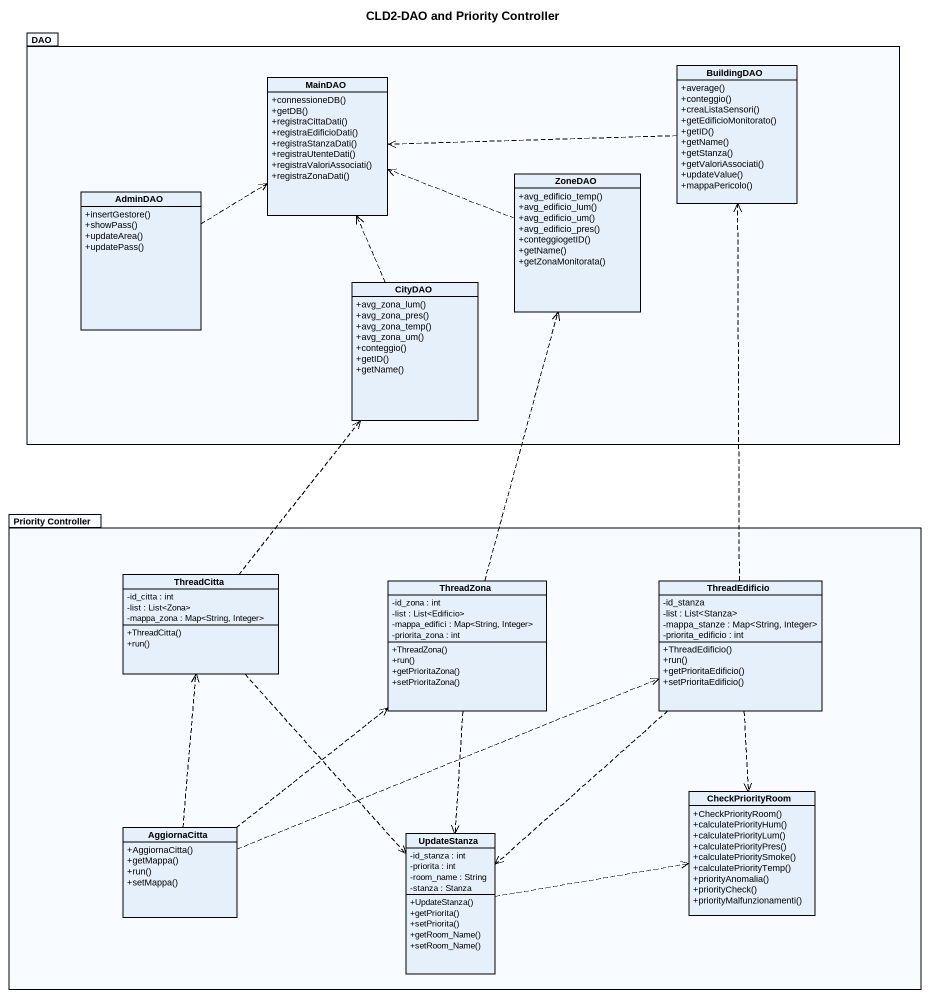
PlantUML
@startuml
title CLD2-DAO and Priority Controller
hide circle
hide empty members
skinparam classAttributeIconSize 0
package DAO {
  class MainDAO {
    +connessioneDB()
    +getDB()
    +registraCittaDati()
    +registraEdificioDati()
    +registraStanzaDati()
    +registraUtenteDati()
    +registraValoriAssociati()
    +registraZonaDati()
  }
  class BuildingDAO {
    +average()
    +conteggio()
    +creaListaSensori()
    +getEdificioMonitorato()
    +getID()
    +getName()
    +getStanza()
    +getValoriAssociati()
    +updateValue()
    +mappaPericolo()
  }
  class AdminDAO {
    +insertGestore()
    +showPass()
    +updateArea()
    +updatePass()
  }
  class ZoneDAO {
    +avg_edificio_temp()
    +avg_edificio_lum()
    +avg_edificio_um()
    +avg_edificio_pres()
    +conteggiogetID()
    +getName()
    +getZonaMonitorata()
  }
  class CityDAO {
    +avg_zona_lum()
    +avg_zona_pres()
    +avg_zona_temp()
    +avg_zona_um()
    +conteggio()
    +getID()
    +getName()
  }
}
package "Priority Controller" as Priority_Controller {
  class ThreadCitta {
    -id_citta : int
    -list : List<Zona>
    -mappa_zona : Map<String, Integer>
    +ThreadCitta()
    +run()
  }
  class ThreadZona {
    -id_zona : int
    -list : List<Edificio>
    -mappa_edifici : Map<String, Integer>
    -priorita_zona : int
    +ThreadZona()
    +run()
    +getPrioritaZona()
    +setPrioritaZona()
  }
  class ThreadEdificio {
    -id_stanza
    -list : List<Stanza>
    -mappa_stanze : Map<String, Integer>
    -priorita_edificio : int
    +ThreadEdificio()
    +run()
    +getPrioritaEdificio()
    +setPrioritaEdificio()
  }
  class AggiornaCitta {
    +AggiornaCitta()
    +getMappa()
    +run()
    +setMappa()
  }
  class CheckPriorityRoom {
    +CheckPriorityRoom()
    +calculatePriorityHum()
    +calculatePriorityLum()
    +calculatePriorityPres()
    +calculatePrioritySmoke()
    +calculatePriorityTemp()
    +priorityAnomalia()
    +priorityCheck()
    +priorityMalfunzionamenti()
  }
  class UpdateStanza {
    -id_stanza : int
    -priorita : int
    -room_name : String
    -stanza : Stanza
    +UpdateStanza()
    +getPriorita()
    +setPriorita()
    +getRoom_Name()
    +setRoom_Name()
  }
}
BuildingDAO .left.> MainDAO
AdminDAO .up.> MainDAO
ZoneDAO .left.> MainDAO
CityDAO .up.> MainDAO
ThreadCitta .up.> CityDAO
ThreadCitta ..> UpdateStanza
ThreadZona .up.> ZoneDAO
ThreadZona ..> UpdateStanza
ThreadEdificio .up.> BuildingDAO
ThreadEdificio ..> CheckPriorityRoom
ThreadEdificio ..> UpdateStanza
AggiornaCitta .up.> ThreadCitta
AggiornaCitta .up.> ThreadZona
AggiornaCitta .right.> ThreadEdificio
UpdateStanza .right.> CheckPriorityRoom
@enduml
